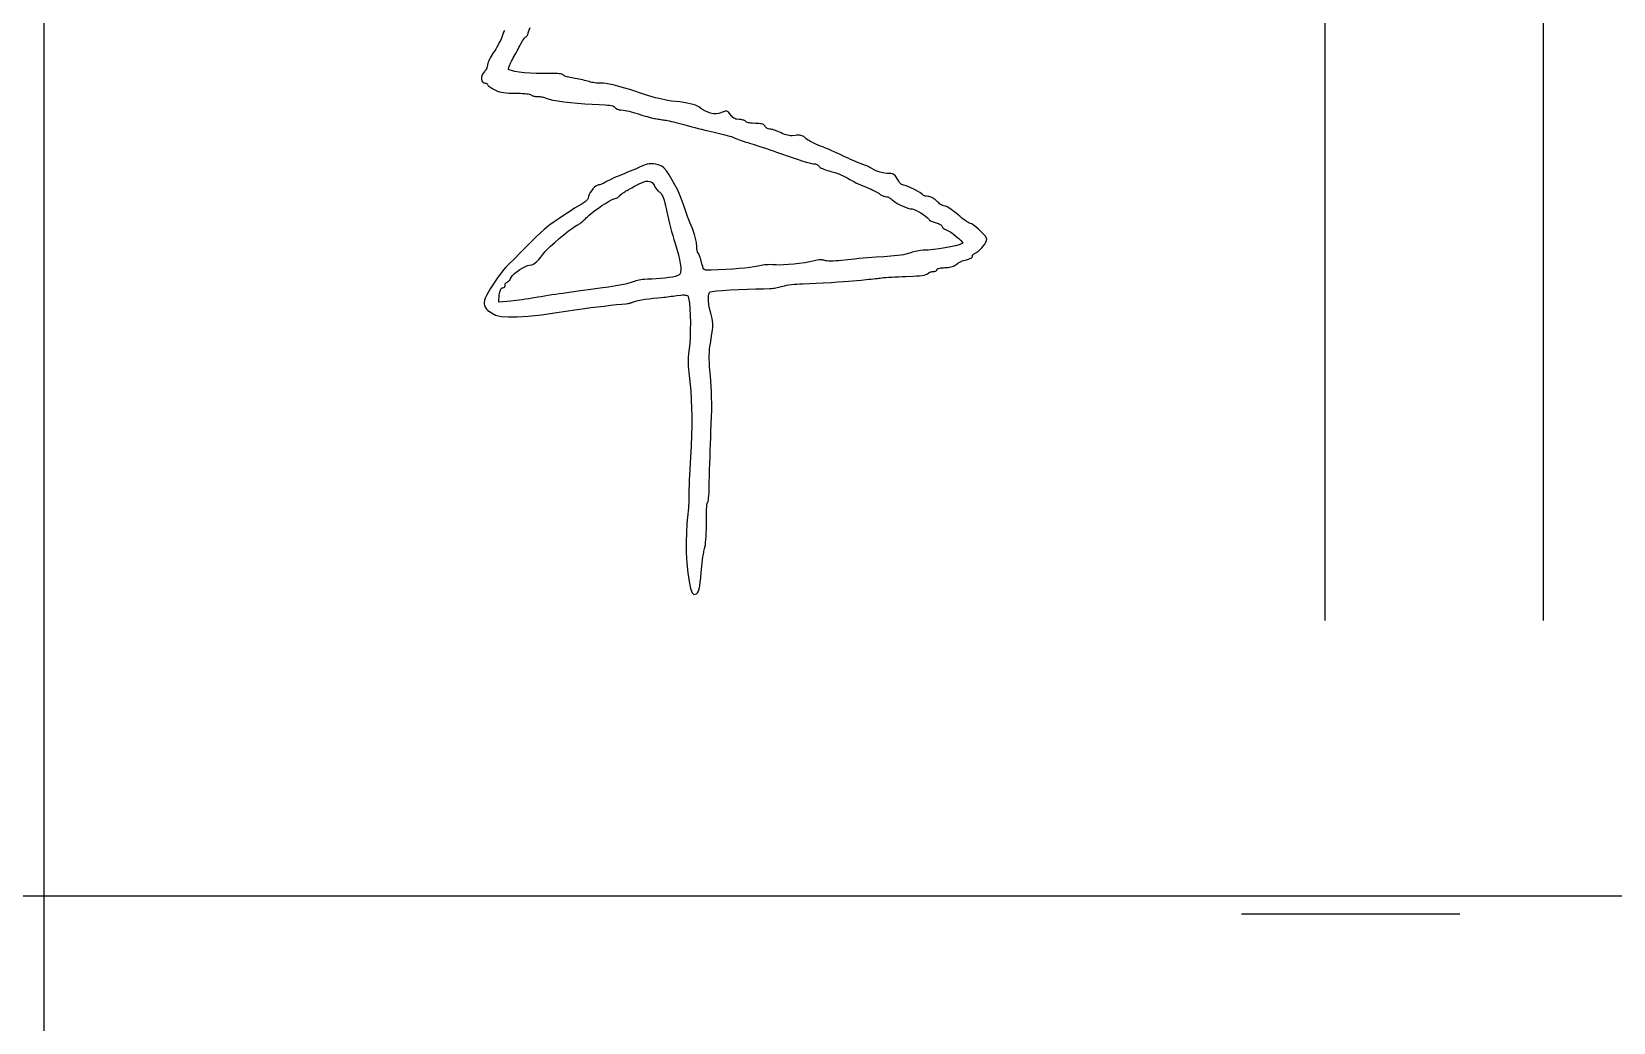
# Model space of a CAD drawing. Header units: inches. Extents: x 0.6 to 15.5, y 0.5 to 6.4.
# Drawn here: x 1.2919 to 1.7633, y 2.8044 to 3.0995 of the extents above; entities that cross this region are included whole.
import ezdxf

# ---------------------------------------------------------------- set-up
doc = ezdxf.new("R2010")
doc.units = ezdxf.units.IN
doc.header["$MEASUREMENT"] = 0
for name, color, linetype in [('BOARD_OUTLINE', 85, 'Continuous'), ('PARTS_BOTTOM', 12, 'Continuous'), ('PARTS_TOP', 111, 'Continuous'), ('SILK_BOTTOM', 85, 'Continuous'), ('SILK_TOP', 85, 'Continuous')]:
    doc.layers.add(name, color=color, linetype=linetype)

# ---------------------------------------------------------------- blocks, each defined once
blk = doc.blocks.new('Raspberry_Pi4B')
at = {"layer": 'BOARD_OUTLINE'}
blk.add_lwpolyline([(58.5, 3.5), (-20.5, 3.5, 0.414214), (-23.5, 0.5), (-23.5, -49.5, 0.414214), (-20.5, -52.5), (58.5, -52.5, 0.414214), (61.5, -49.5), (61.5, 0.5, 0.414214)], format="xyb", close=True, dxfattribs=at)
at = {"layer": 'PARTS_TOP'}
blk.add_lwpolyline([(-26.5, -30.07), (-26.5, -16.93), (-9, -16.93), (-9, -30.07), (-26.5, -30.07), (-26.5, -30.75), (-26.2, -30.75), (-26.2, -30.07)], dxfattribs=at)
at = {"layer": 'SILK_BOTTOM'}
for points in [[(-14.11, -18.95), (-14.11, -28.05)], [(-12.51, -18.95), (-12.51, -28.05)]]:
    blk.add_lwpolyline(points, dxfattribs=at)
at = {"layer": 'SILK_TOP'}
for points in [[(-20.1245, -23.7275), (-20.1304, -23.7409), (-20.1356, -23.7543), (-20.1472, -23.7839), (-20.1545, -23.8), (-20.1624, -23.8165), (-20.1708, -23.8329), (-20.1796, -23.8489), (-20.1885, -23.8642), (-20.1974, -23.8783), (-20.206, -23.891), (-20.2211, -23.9149), (-20.2279, -23.9269), (-20.234, -23.9386), (-20.2393, -23.9496), (-20.2436, -23.9598), (-20.2469, -23.9688), (-20.2489, -23.9765), (-20.2496, -23.9826), (-20.251, -23.9934), (-20.2526, -23.999), (-20.2547, -24.0045), (-20.2573, -24.0099), (-20.2603, -24.015), (-20.2636, -24.0198), (-20.2671, -24.024), (-20.2708, -24.0277), (-20.2854, -24.0474), (-20.2895, -24.0596), (-20.2916, -24.0722), (-20.2916, -24.0844), (-20.2895, -24.0953), (-20.2854, -24.1042), (-20.2791, -24.1101), (-20.2708, -24.1122), (-20.2636, -24.1128), (-20.2603, -24.1136), (-20.2573, -24.1146), (-20.2547, -24.1159), (-20.2526, -24.1174), (-20.251, -24.1192), (-20.25, -24.1213), (-20.2496, -24.1235), (-20.2465, -24.1288), (-20.2428, -24.1324), (-20.2379, -24.1365), (-20.2319, -24.1409), (-20.225, -24.1456), (-20.2174, -24.1505), (-20.2091, -24.1554), (-20.2004, -24.1601), (-20.175, -24.1715), (-20.1611, -24.1759), (-20.1462, -24.1794), (-20.1299, -24.1823), (-20.1119, -24.1844), (-20.092, -24.1858), (-20.0699, -24.1867), (-20.0454, -24.1869), (-20.0082, -24.1875), (-19.9911, -24.1883), (-19.9755, -24.1893), (-19.9617, -24.1906), (-19.95, -24.1921), (-19.9408, -24.1939), (-19.9345, -24.196), (-19.9314, -24.1982), (-19.926, -24.2026), (-19.9217, -24.2046), (-19.9165, -24.2064), (-19.9105, -24.2079), (-19.9039, -24.2092), (-19.8969, -24.2101), (-19.8896, -24.2107), (-19.8821, -24.2109), (-19.8653, -24.2119), (-19.8567, -24.213), (-19.8481, -24.2144), (-19.8398, -24.2162), (-19.8319, -24.2182), (-19.8247, -24.2204), (-19.8184, -24.2226), (-19.8131, -24.225), (-19.769, -24.237), (-19.7329, -24.2432), (-19.6896, -24.2494), (-19.6411, -24.2551), (-19.5891, -24.2603), (-19.5354, -24.2646), (-19.4818, -24.268), (-19.43, -24.2701), (-19.3864, -24.2724), (-19.3685, -24.274), (-19.3531, -24.2759), (-19.3403, -24.2781), (-19.3301, -24.2807), (-19.3224, -24.2838), (-19.3172, -24.2872), (-19.3145, -24.2912), (-19.3096, -24.2975), (-19.3057, -24.3004), (-19.3011, -24.3029), (-19.2958, -24.3051), (-19.29, -24.307), (-19.2839, -24.3084), (-19.2774, -24.3092), (-19.2709, -24.3095), (-19.2526, -24.3113), (-19.2402, -24.3135), (-19.2261, -24.3163), (-19.2108, -24.3198), (-19.1945, -24.3239), (-19.1777, -24.3286), (-19.1608, -24.3337), (-19.1441, -24.3391), (-19.1102, -24.3493), (-19.0935, -24.3542), (-19.0776, -24.3587), (-19.0627, -24.3628), (-19.0492, -24.3664), (-19.0374, -24.3693), (-19.0276, -24.3716), (-19.0202, -24.373), (-19.0063, -24.3752), (-18.9978, -24.3766), (-18.9886, -24.378), (-18.9789, -24.3795), (-18.9689, -24.3811), (-18.9589, -24.3827), (-18.9492, -24.3842), (-18.9399, -24.3856), (-18.9166, -24.3902), (-18.9016, -24.3936), (-18.8849, -24.3976), (-18.8669, -24.402), (-18.8482, -24.4068), (-18.8292, -24.4119), (-18.8103, -24.4171), (-18.7921, -24.4223), (-18.7508, -24.4335), (-18.7275, -24.4395), (-18.7033, -24.4456), (-18.6787, -24.4517), (-18.6543, -24.4577), (-18.6306, -24.4633), (-18.6083, -24.4685), (-18.5879, -24.473), (-18.5485, -24.4814), (-18.5289, -24.4861), (-18.5099, -24.491), (-18.4919, -24.4959), (-18.4755, -24.5008), (-18.4611, -24.5055), (-18.4491, -24.5099), (-18.44, -24.5139), (-18.4205, -24.5216), (-18.4086, -24.526), (-18.3957, -24.5307), (-18.3821, -24.5355), (-18.3681, -24.5403), (-18.3541, -24.545), (-18.3404, -24.5494), (-18.3273, -24.5534), (-18.2945, -24.5639), (-18.274, -24.5705), (-18.2516, -24.5777), (-18.2278, -24.5855), (-18.2032, -24.5935), (-18.1783, -24.6018), (-18.1538, -24.6101), (-18.1302, -24.6182), (-18.014, -24.6586), (-17.9712, -24.673), (-17.937, -24.6842), (-17.9102, -24.6924), (-17.8896, -24.6982), (-17.874, -24.7018), (-17.8621, -24.7036), (-17.8527, -24.7042), (-17.8438, -24.7053), (-17.8392, -24.7068), (-17.8347, -24.7087), (-17.8304, -24.711), (-17.8263, -24.7138), (-17.8228, -24.7168), (-17.8198, -24.7202), (-17.8175, -24.7239), (-17.8091, -24.7314), (-17.8018, -24.7356), (-17.7928, -24.74), (-17.7824, -24.7444), (-17.7708, -24.7488), (-17.7583, -24.7531), (-17.7451, -24.757), (-17.7316, -24.7605), (-17.703, -24.768), (-17.6881, -24.773), (-17.6732, -24.7784), (-17.6588, -24.7843), (-17.6451, -24.7904), (-17.6325, -24.7966), (-17.6214, -24.8026), (-17.6119, -24.8084), (-17.5913, -24.8206), (-17.578, -24.8277), (-17.5633, -24.8352), (-17.5476, -24.843), (-17.5313, -24.8507), (-17.5147, -24.8583), (-17.4982, -24.8654), (-17.4824, -24.8719), (-17.4516, -24.8847), (-17.4368, -24.8913), (-17.4228, -24.8979), (-17.4099, -24.9042), (-17.3984, -24.9102), (-17.3886, -24.9156), (-17.3808, -24.9202), (-17.3753, -24.924), (-17.3666, -24.9311), (-17.3614, -24.9341), (-17.3561, -24.9369), (-17.3506, -24.9392), (-17.3451, -24.9411), (-17.3398, -24.9426), (-17.3348, -24.9434), (-17.3303, -24.9437), (-17.3205, -24.9453), (-17.315, -24.9472), (-17.3091, -24.9497), (-17.3031, -24.9527), (-17.2972, -24.9563), (-17.2914, -24.9602), (-17.286, -24.9645), (-17.281, -24.9691), (-17.2557, -24.9885), (-17.2393, -24.9982), (-17.2214, -25.0074), (-17.2028, -25.0158), (-17.1842, -25.0232), (-17.1663, -25.0291), (-17.15, -25.0333), (-17.1359, -25.0354), (-17.1093, -25.0448), (-17.0915, -25.054), (-17.0726, -25.0649), (-17.054, -25.0767), (-17.0371, -25.0886), (-17.0233, -25.0996), (-17.014, -25.1089), (-17.0106, -25.1157), (-17.0078, -25.1191), (-17.0046, -25.1211), (-17.0003, -25.1232), (-16.995, -25.1254), (-16.9889, -25.1277), (-16.9821, -25.1299), (-16.9747, -25.132), (-16.9669, -25.134), (-16.9514, -25.1387), (-16.9441, -25.1417), (-16.9373, -25.145), (-16.9312, -25.1485), (-16.9259, -25.1522), (-16.9216, -25.156), (-16.9183, -25.1598), (-16.9162, -25.1636), (-16.9128, -25.1706), (-16.9108, -25.1737), (-16.9086, -25.1765), (-16.9062, -25.1788), (-16.9038, -25.1807), (-16.9013, -25.1821), (-16.8989, -25.183), (-16.8965, -25.1833), (-16.8707, -25.1944), (-16.8522, -25.2062), (-16.832, -25.2207), (-16.8119, -25.2364), (-16.7934, -25.252), (-16.7782, -25.2664), (-16.7679, -25.2782), (-16.7641, -25.2862), (-16.7897, -25.2989), (-16.8181, -25.3063), (-16.8536, -25.3139), (-16.8938, -25.3211), (-16.9365, -25.3277), (-16.979, -25.333), (-17.0191, -25.3367), (-17.0542, -25.3384), (-17.0751, -25.3397), (-17.0868, -25.3413), (-17.0988, -25.3435), (-17.111, -25.346), (-17.1231, -25.349), (-17.1347, -25.3523), (-17.1457, -25.3558), (-17.1556, -25.3595), (-17.1813, -25.3669), (-17.1992, -25.3705), (-17.2197, -25.3738), (-17.2423, -25.3768), (-17.2665, -25.3795), (-17.2917, -25.3818), (-17.3174, -25.3836), (-17.3429, -25.3849), (-17.3996, -25.3885), (-17.4306, -25.3908), (-17.4624, -25.3934), (-17.4941, -25.3962), (-17.5252, -25.3992), (-17.5547, -25.4023), (-17.582, -25.4055), (-17.6063, -25.4088), (-17.6523, -25.4136), (-17.6746, -25.4153), (-17.6957, -25.4165), (-17.7153, -25.4172), (-17.7328, -25.4174), (-17.7478, -25.417), (-17.7598, -25.416), (-17.7682, -25.4145), (-17.7824, -25.4112), (-17.7893, -25.4099), (-17.7959, -25.4089), (-17.8021, -25.4082), (-17.8078, -25.4078), (-17.8128, -25.4078), (-17.817, -25.4081), (-17.8203, -25.4088), (-17.8848, -25.4232), (-17.9233, -25.4296), (-17.9636, -25.4352), (-18.004, -25.4399), (-18.0427, -25.4435), (-18.0781, -25.4457), (-18.1083, -25.4464), (-18.1316, -25.4455), (-18.1589, -25.4437), (-18.1736, -25.4435), (-18.1883, -25.4438), (-18.2029, -25.4445), (-18.2168, -25.4456), (-18.2298, -25.4471), (-18.2414, -25.4489), (-18.2513, -25.4511), (-18.2941, -25.4597), (-18.3256, -25.4639), (-18.3627, -25.468), (-18.4048, -25.4719), (-18.4512, -25.4754), (-18.5011, -25.4786), (-18.554, -25.4813), (-18.609, -25.4835), (-18.6384, -25.4842), (-18.6485, -25.483), (-18.6563, -25.4802), (-18.6623, -25.4754), (-18.6671, -25.4681), (-18.6712, -25.4579), (-18.6751, -25.4444), (-18.6794, -25.4272), (-18.6852, -25.406), (-18.6882, -25.3961), (-18.6911, -25.3869), (-18.6941, -25.3785), (-18.6969, -25.3713), (-18.6997, -25.3653), (-18.7023, -25.3609), (-18.7047, -25.3581), (-18.7083, -25.3522), (-18.7098, -25.348), (-18.7112, -25.343), (-18.7123, -25.3375), (-18.7133, -25.3316), (-18.714, -25.3254), (-18.7145, -25.3192), (-18.7146, -25.313), (-18.7176, -25.2812), (-18.7212, -25.2625), (-18.726, -25.2424), (-18.732, -25.2213), (-18.739, -25.1995), (-18.747, -25.1775), (-18.7558, -25.1555), (-18.7653, -25.134), (-18.7737, -25.1149), (-18.7784, -25.1028), (-18.7833, -25.0895), (-18.7882, -25.0754), (-18.7931, -25.0609), (-18.7977, -25.0463), (-18.8021, -25.0321), (-18.8061, -25.0184), (-18.8354, -24.9402), (-18.8544, -24.8985), (-18.8751, -24.8574), (-18.8964, -24.8188), (-18.9175, -24.7842), (-18.9373, -24.7554), (-18.955, -24.7343), (-18.9695, -24.7225), (-18.9986, -24.7111), (-19.0146, -24.7075), (-19.0311, -24.7054), (-19.0476, -24.7047), (-19.0638, -24.7055), (-19.0792, -24.7077), (-19.0935, -24.7115), (-19.1061, -24.7168), (-19.1213, -24.7242), (-19.1334, -24.7296), (-19.1479, -24.7359), (-19.1644, -24.743), (-19.1826, -24.7506), (-19.2019, -24.7585), (-19.2221, -24.7666), (-19.2427, -24.7746), (-19.2837, -24.7917), (-19.3033, -24.8002), (-19.3218, -24.8084), (-19.3388, -24.8161), (-19.3539, -24.8233), (-19.3667, -24.8296), (-19.3767, -24.8351), (-19.3835, -24.8395), (-19.3947, -24.8465), (-19.4008, -24.8496), (-19.4069, -24.8523), (-19.413, -24.8547), (-19.4189, -24.8566), (-19.4245, -24.858), (-19.4297, -24.8589), (-19.4342, -24.8592), (-19.4533, -24.8675), (-19.4643, -24.8768), (-19.4753, -24.8885), (-19.4859, -24.9017), (-19.4953, -24.9158), (-19.5029, -24.9299), (-19.5081, -24.9432), (-19.5103, -24.955), (-19.5131, -24.9621), (-19.5163, -24.9666), (-19.5207, -24.9715), (-19.5261, -24.9767), (-19.5324, -24.982), (-19.5394, -24.9873), (-19.5471, -24.9924), (-19.5554, -24.9973), (-19.6103, -25.0299), (-19.6461, -25.0528), (-19.6844, -25.0781), (-19.7229, -25.1043), (-19.7594, -25.1297), (-19.7916, -25.1528), (-19.8173, -25.1722), (-19.8342, -25.1862), (-19.8893, -25.2383), (-19.9277, -25.2759), (-19.9696, -25.3173), (-20.0119, -25.3596), (-20.0519, -25.3999), (-20.0866, -25.4352), (-20.1131, -25.4626), (-20.1285, -25.4793), (-20.1705, -25.5337), (-20.1911, -25.5628), (-20.2106, -25.592), (-20.2284, -25.6203), (-20.2439, -25.6466), (-20.2565, -25.6702), (-20.2657, -25.6899), (-20.2708, -25.7048), (-20.2733, -25.7231), (-20.273, -25.7314), (-20.2716, -25.7393), (-20.269, -25.7471), (-20.2652, -25.7548), (-20.2603, -25.7627), (-20.2542, -25.7708), (-20.2468, -25.7795), (-20.1909, -25.8129), (-20.149, -25.8222), (-20.0959, -25.8266), (-20.03, -25.826), (-19.9498, -25.8204), (-19.8539, -25.8099), (-19.7408, -25.7944), (-19.6089, -25.7739), (-19.5371, -25.7639), (-19.4918, -25.7581), (-19.4433, -25.7523), (-19.394, -25.7465), (-19.3462, -25.7412), (-19.3023, -25.7365), (-19.2647, -25.7327), (-19.2357, -25.7302), (-19.2223, -25.7287), (-19.2157, -25.7276), (-19.2093, -25.7263), (-19.2033, -25.7249), (-19.1979, -25.7234), (-19.1932, -25.7219), (-19.1893, -25.7203), (-19.1864, -25.7189), (-19.1635, -25.7111), (-19.1435, -25.7066), (-19.1194, -25.702), (-19.0922, -25.6974), (-19.0631, -25.6931), (-19.0331, -25.6892), (-19.0034, -25.686), (-18.9751, -25.6837), (-18.9556, -25.682), (-18.9437, -25.6806), (-18.9307, -25.6791), (-18.917, -25.6773), (-18.9028, -25.6754), (-18.8886, -25.6734), (-18.8746, -25.6715), (-18.8611, -25.6696), (-18.8309, -25.6661), (-18.8186, -25.6654), (-18.8079, -25.6654), (-18.7988, -25.6661), (-18.7914, -25.6676), (-18.7855, -25.6698), (-18.781, -25.6728), (-18.778, -25.6766), (-18.7679, -25.7248), (-18.7646, -25.7662), (-18.7624, -25.815), (-18.7615, -25.868), (-18.7618, -25.9219), (-18.7635, -25.9738), (-18.7665, -26.0204), (-18.7709, -26.0585), (-18.7755, -26.1005), (-18.7769, -26.1219), (-18.7777, -26.1436), (-18.7778, -26.1656), (-18.7772, -26.1878), (-18.7759, -26.2102), (-18.7738, -26.2329), (-18.7709, -26.2558), (-18.7588, -26.3715), (-18.7549, -26.4311), (-18.7525, -26.4927), (-18.7514, -26.557), (-18.7517, -26.6246), (-18.7535, -26.6961), (-18.7566, -26.7721), (-18.7611, -26.8534), (-18.7655, -26.941), (-18.7675, -26.983), (-18.7693, -27.0227), (-18.7708, -27.0592), (-18.772, -27.0916), (-18.773, -27.1192), (-18.7736, -27.1411), (-18.7738, -27.1564), (-18.7738, -27.1861), (-18.7745, -27.2049), (-18.7757, -27.2255), (-18.7772, -27.2476), (-18.7791, -27.2705), (-18.7813, -27.2939), (-18.7837, -27.3171), (-18.7864, -27.3396), (-18.7931, -27.4765), (-18.7914, -27.5531), (-18.787, -27.6296), (-18.7801, -27.7016), (-18.7711, -27.765), (-18.7605, -27.8156), (-18.7486, -27.849), (-18.7357, -27.8611), (-18.7163, -27.8553), (-18.7087, -27.8473), (-18.7023, -27.8353), (-18.6969, -27.8188), (-18.6923, -27.7974), (-18.6885, -27.7706), (-18.6852, -27.738), (-18.6822, -27.699), (-18.6777, -27.652), (-18.675, -27.6286), (-18.6721, -27.606), (-18.6691, -27.5846), (-18.6659, -27.5651), (-18.6628, -27.5479), (-18.6598, -27.5337), (-18.6569, -27.5229), (-18.6517, -27.4968), (-18.6495, -27.4784), (-18.6476, -27.4573), (-18.6461, -27.4339), (-18.645, -27.409), (-18.6442, -27.3829), (-18.644, -27.3563), (-18.6442, -27.3298), (-18.6443, -27.2791), (-18.6438, -27.2564), (-18.643, -27.2362), (-18.6418, -27.2187), (-18.6403, -27.2044), (-18.6386, -27.1937), (-18.6366, -27.1869), (-18.6343, -27.1846), (-18.6306, -27.176), (-18.6289, -27.1658), (-18.6273, -27.1522), (-18.6259, -27.1356), (-18.6247, -27.1165), (-18.6238, -27.0953), (-18.6233, -27.0723), (-18.6231, -27.0479), (-18.6215, -26.9842), (-18.6204, -26.9444), (-18.6191, -26.9007), (-18.6175, -26.8542), (-18.6159, -26.8061), (-18.6141, -26.7575), (-18.6123, -26.7095), (-18.6104, -26.6631), (-18.6062, -26.5578), (-18.6052, -26.5086), (-18.605, -26.4617), (-18.6054, -26.417), (-18.6066, -26.3747), (-18.6086, -26.3347), (-18.6112, -26.2969), (-18.6146, -26.2615), (-18.6205, -26.1922), (-18.6221, -26.1621), (-18.623, -26.1345), (-18.623, -26.1092), (-18.6221, -26.0856), (-18.6205, -26.0634), (-18.618, -26.0423), (-18.6146, -26.0219), (-18.6029, -25.9513), (-18.5995, -25.9231), (-18.5977, -25.8984), (-18.5974, -25.8764), (-18.5988, -25.8562), (-18.6016, -25.837), (-18.606, -25.8178), (-18.6118, -25.7978), (-18.6231, -25.754), (-18.6267, -25.7319), (-18.6287, -25.7107), (-18.6293, -25.6909), (-18.6284, -25.6735), (-18.6259, -25.6589), (-18.6218, -25.648), (-18.616, -25.6414), (-18.5707, -25.6357), (-18.5251, -25.6324), (-18.4693, -25.6291), (-18.4075, -25.6259), (-18.3437, -25.6231), (-18.2817, -25.6209), (-18.2256, -25.6194), (-18.1795, -25.6188), (-18.1639, -25.6178), (-18.1547, -25.6167), (-18.1449, -25.6151), (-18.1347, -25.6133), (-18.1244, -25.6111), (-18.1141, -25.6087), (-18.1043, -25.6061), (-18.095, -25.6033), (-18.0713, -25.5976), (-18.0557, -25.5948), (-18.0384, -25.5921), (-18.0196, -25.5896), (-17.9999, -25.5875), (-17.9798, -25.5857), (-17.9597, -25.5844), (-17.94, -25.5836), (-17.7885, -25.5762), (-17.7301, -25.5732), (-17.681, -25.5705), (-17.6392, -25.5679), (-17.6031, -25.5653), (-17.5708, -25.5627), (-17.5405, -25.5599), (-17.5105, -25.5568), (-17.4732, -25.5529), (-17.4546, -25.5509), (-17.4366, -25.549), (-17.4196, -25.5471), (-17.404, -25.5453), (-17.3902, -25.5438), (-17.3786, -25.5424), (-17.3697, -25.5413), (-17.3456, -25.5385), (-17.3283, -25.5371), (-17.3082, -25.5358), (-17.2856, -25.5345), (-17.2613, -25.5333), (-17.2356, -25.5321), (-17.2092, -25.531), (-17.1824, -25.53), (-17.128, -25.5281), (-17.1041, -25.5265), (-17.0828, -25.5245), (-17.0641, -25.5221), (-17.0484, -25.5195), (-17.036, -25.5166), (-17.0271, -25.5135), (-17.0218, -25.5103), (-17.0142, -25.5042), (-17.0096, -25.5015), (-17.0048, -25.4992), (-16.9998, -25.4972), (-16.9946, -25.4956), (-16.9895, -25.4944), (-16.9844, -25.4936), (-16.9796, -25.4934), (-16.9707, -25.4926), (-16.9668, -25.4916), (-16.9632, -25.4903), (-16.9602, -25.4887), (-16.9577, -25.4867), (-16.9558, -25.4845), (-16.9547, -25.482), (-16.9542, -25.4793), (-16.9505, -25.4747), (-16.9461, -25.4725), (-16.9402, -25.4705), (-16.9331, -25.4688), (-16.9248, -25.4673), (-16.9156, -25.4662), (-16.9057, -25.4655), (-16.8951, -25.4652), (-16.8726, -25.4638), (-16.8617, -25.4622), (-16.8512, -25.46), (-16.8413, -25.4573), (-16.8323, -25.4541), (-16.8243, -25.4506), (-16.8175, -25.4468), (-16.812, -25.4427), (-16.8027, -25.4351), (-16.7976, -25.4313), (-16.7923, -25.4278), (-16.787, -25.4245), (-16.7819, -25.4216), (-16.7769, -25.4191), (-16.7724, -25.4172), (-16.7684, -25.4159), (-16.7361, -25.4075), (-16.7233, -25.4033), (-16.7128, -25.3992), (-16.7044, -25.3952), (-16.6984, -25.3913), (-16.6945, -25.3876), (-16.693, -25.384), (-16.6937, -25.3806), (-16.6945, -25.3758), (-16.6936, -25.3733), (-16.6917, -25.3708), (-16.6892, -25.3683), (-16.6859, -25.3659), (-16.682, -25.3636), (-16.6775, -25.3615), (-16.6726, -25.3595), (-16.6506, -25.346), (-16.6382, -25.3347), (-16.6258, -25.3213), (-16.6141, -25.3069), (-16.6037, -25.2923), (-16.5955, -25.2782), (-16.5901, -25.2656), (-16.5881, -25.2552), (-16.6008, -25.2328), (-16.6145, -25.2168), (-16.6312, -25.1995), (-16.6494, -25.1822), (-16.6678, -25.1663), (-16.6848, -25.1532), (-16.6991, -25.1443), (-16.7092, -25.1411), (-16.72, -25.1371), (-16.7282, -25.1324), (-16.7379, -25.1262), (-16.7488, -25.1186), (-16.7606, -25.1097), (-16.7732, -25.0998), (-16.7862, -25.0891), (-16.7993, -25.0776), (-16.8259, -25.0554), (-16.8389, -25.0455), (-16.8514, -25.0367), (-16.8632, -25.0291), (-16.8738, -25.0228), (-16.8831, -25.0182), (-16.8908, -25.0152), (-16.8965, -25.0142), (-16.9068, -25.012), (-16.913, -25.0095), (-16.9198, -25.006), (-16.9268, -25.0018), (-16.934, -24.9969), (-16.941, -24.9914), (-16.9479, -24.9854), (-16.9542, -24.979), (-16.9679, -24.9666), (-16.9754, -24.9611), (-16.9832, -24.9562), (-16.9911, -24.9519), (-16.9988, -24.9485), (-17.0061, -24.9459), (-17.013, -24.9443), (-17.019, -24.9437), (-17.0311, -24.9428), (-17.0368, -24.9417), (-17.0422, -24.9402), (-17.0471, -24.9384), (-17.0515, -24.9364), (-17.0551, -24.9343), (-17.058, -24.932), (-17.0599, -24.9297), (-17.0797, -24.9145), (-17.0972, -24.9045), (-17.1176, -24.8939), (-17.1392, -24.8835), (-17.1605, -24.874), (-17.1799, -24.8663), (-17.1957, -24.8611), (-17.2063, -24.8592), (-17.2129, -24.8566), (-17.2168, -24.8535), (-17.2209, -24.8494), (-17.2252, -24.8444), (-17.2297, -24.8385), (-17.2342, -24.8319), (-17.2386, -24.8247), (-17.2429, -24.8169), (-17.2547, -24.7974), (-17.2607, -24.7903), (-17.2672, -24.7848), (-17.2745, -24.7807), (-17.2829, -24.7778), (-17.2927, -24.7759), (-17.3041, -24.7749), (-17.3176, -24.7746), (-17.3383, -24.773), (-17.3496, -24.7711), (-17.3612, -24.7686), (-17.3728, -24.7654), (-17.3841, -24.7617), (-17.3949, -24.7575), (-17.4047, -24.7528), (-17.4133, -24.7478), (-17.4305, -24.7382), (-17.4397, -24.7333), (-17.449, -24.7286), (-17.4583, -24.7242), (-17.4673, -24.7201), (-17.4758, -24.7165), (-17.4837, -24.7135), (-17.4908, -24.7112), (-17.5086, -24.7053), (-17.5211, -24.7003), (-17.5355, -24.6943), (-17.5514, -24.6874), (-17.5685, -24.6798), (-17.5864, -24.6717), (-17.6048, -24.6633), (-17.6232, -24.6548), (-17.6625, -24.636), (-17.6841, -24.6262), (-17.7063, -24.6163), (-17.7284, -24.6067), (-17.75, -24.5975), (-17.7706, -24.5889), (-17.7895, -24.5812), (-17.8063, -24.5745), (-17.8374, -24.562), (-17.8526, -24.5551), (-17.8671, -24.5481), (-17.8806, -24.541), (-17.8927, -24.5342), (-17.9031, -24.5277), (-17.9115, -24.5218), (-17.9175, -24.5167), (-17.9307, -24.5056), (-17.9375, -24.5016), (-17.9448, -24.4985), (-17.9527, -24.4964), (-17.9613, -24.4952), (-17.9709, -24.4949), (-17.9816, -24.4955), (-17.9936, -24.497), (-18.0158, -24.4991), (-18.0268, -24.4988), (-18.0378, -24.4977), (-18.049, -24.4957), (-18.0603, -24.4928), (-18.072, -24.489), (-18.0839, -24.4843), (-18.0964, -24.4787), (-18.1168, -24.4689), (-18.1272, -24.4645), (-18.1375, -24.4605), (-18.1473, -24.4571), (-18.1566, -24.4543), (-18.1649, -24.4522), (-18.1721, -24.4509), (-18.178, -24.4505), (-18.1875, -24.4491), (-18.1922, -24.4475), (-18.1967, -24.4454), (-18.2009, -24.4428), (-18.2048, -24.4398), (-18.2082, -24.4365), (-18.211, -24.433), (-18.2133, -24.4293), (-18.2195, -24.421), (-18.2246, -24.4176), (-18.231, -24.4147), (-18.2388, -24.4124), (-18.2479, -24.4105), (-18.2584, -24.4092), (-18.2703, -24.4085), (-18.2837, -24.4082), (-18.3064, -24.4074), (-18.317, -24.4064), (-18.3267, -24.4051), (-18.3354, -24.4035), (-18.3428, -24.4015), (-18.3488, -24.3993), (-18.3531, -24.3968), (-18.3555, -24.3941), (-18.3608, -24.3895), (-18.3651, -24.3873), (-18.3702, -24.3853), (-18.3761, -24.3836), (-18.3825, -24.3821), (-18.3893, -24.381), (-18.3963, -24.3803), (-18.4034, -24.38), (-18.4209, -24.3783), (-18.4289, -24.3762), (-18.4363, -24.3732), (-18.4432, -24.3693), (-18.4497, -24.3646), (-18.4557, -24.3589), (-18.4614, -24.3523), (-18.4667, -24.3448), (-18.4785, -24.3289), (-18.4836, -24.3236), (-18.4886, -24.3201), (-18.4935, -24.3181), (-18.4987, -24.3175), (-18.5042, -24.3183), (-18.5104, -24.3204), (-18.5174, -24.3236), (-18.5536, -24.3364), (-18.5727, -24.3382), (-18.5925, -24.3371), (-18.6129, -24.333), (-18.634, -24.3259), (-18.6556, -24.3159), (-18.6778, -24.3029), (-18.7005, -24.287), (-18.7242, -24.2751), (-18.7414, -24.2695), (-18.7617, -24.2641), (-18.7848, -24.2592), (-18.8104, -24.2547), (-18.8382, -24.2508), (-18.8678, -24.2474), (-18.8991, -24.2447), (-18.9293, -24.2405), (-18.9487, -24.2367), (-18.9701, -24.232), (-18.9931, -24.2265), (-19.0171, -24.2203), (-19.0414, -24.2134), (-19.0657, -24.206), (-19.0892, -24.1982), (-19.2054, -24.1611), (-19.2528, -24.1468), (-19.2937, -24.1353), (-19.3286, -24.1264), (-19.3579, -24.1199), (-19.3822, -24.1157), (-19.4018, -24.1137), (-19.4173, -24.1136), (-19.4331, -24.1143), (-19.4424, -24.1138), (-19.4525, -24.1129), (-19.4629, -24.1115), (-19.4735, -24.1097), (-19.4839, -24.1075), (-19.4939, -24.1051), (-19.5032, -24.1024), (-19.5244, -24.0964), (-19.5369, -24.0933), (-19.5504, -24.0902), (-19.5643, -24.0871), (-19.5785, -24.0842), (-19.5925, -24.0815), (-19.606, -24.0791), (-19.6187, -24.077), (-19.6424, -24.0732), (-19.6535, -24.0708), (-19.6637, -24.068), (-19.6728, -24.0651), (-19.6807, -24.0621), (-19.6871, -24.059), (-19.6919, -24.0559), (-19.6948, -24.053), (-19.7039, -24.0481), (-19.7123, -24.0461), (-19.723, -24.0445), (-19.7357, -24.0433), (-19.7505, -24.0426), (-19.767, -24.0423), (-19.7851, -24.0425), (-19.8046, -24.0432), (-19.8923, -24.0434), (-19.9362, -24.0412), (-19.9778, -24.0378), (-20.0155, -24.0332), (-20.0477, -24.0277), (-20.0727, -24.0216), (-20.089, -24.0149), (-20.0947, -24.0079), (-20.0926, -23.9986), (-20.09, -23.9915), (-20.0865, -23.9831), (-20.0823, -23.9736), (-20.0774, -23.9633), (-20.0719, -23.9522), (-20.0659, -23.9407), (-20.0595, -23.929), (-20.0463, -23.9039), (-20.0392, -23.8905), (-20.0321, -23.8771), (-20.025, -23.864), (-20.0183, -23.8514), (-20.0121, -23.8398), (-20.0065, -23.8294), (-20.0018, -23.8205), (-19.9923, -23.8044), (-19.9876, -23.7972), (-19.9832, -23.7907), (-19.9789, -23.785), (-19.9751, -23.7804), (-19.9717, -23.7769), (-19.9688, -23.7747), (-19.9666, -23.774), (-19.9625, -23.7716), (-19.9603, -23.7689), (-19.958, -23.7652), (-19.9558, -23.7607), (-19.9536, -23.7556), (-19.9516, -23.7499), (-19.9498, -23.7438), (-19.9483, -23.7373), (-19.9356, -23.7057)], [(-14.72, -30.2), (-13.12, -30.2)]]:
    blk.add_lwpolyline(points, dxfattribs=at)
blk.add_lwpolyline([(-18.8442, -25.5188), (-18.8709, -25.5291), (-18.8928, -25.534), (-18.9189, -25.5385), (-18.9482, -25.5425), (-18.9796, -25.5458), (-19.0119, -25.5482), (-19.0441, -25.5496), (-19.0751, -25.5498), (-19.0986, -25.551), (-19.1113, -25.5524), (-19.1242, -25.5543), (-19.1369, -25.5566), (-19.1493, -25.5594), (-19.1609, -25.5625), (-19.1715, -25.5658), (-19.1807, -25.5695), (-19.2278, -25.5829), (-19.2639, -25.5905), (-19.3083, -25.5987), (-19.3609, -25.6074), (-19.4215, -25.6166), (-19.4902, -25.6263), (-19.5667, -25.6364), (-19.6511, -25.647), (-19.6974, -25.6536), (-19.7233, -25.6574), (-19.7502, -25.6615), (-19.7774, -25.6657), (-19.8043, -25.67), (-19.8302, -25.6742), (-19.8544, -25.6783), (-19.8764, -25.6822), (-19.9212, -25.6899), (-19.9452, -25.6936), (-19.9697, -25.6972), (-19.994, -25.7006), (-20.0175, -25.7037), (-20.0397, -25.7065), (-20.06, -25.7087), (-20.0778, -25.7104), (-20.1666, -25.7175), (-20.1623, -25.6653), (-20.1589, -25.6451), (-20.1567, -25.6368), (-20.1542, -25.6297), (-20.1514, -25.6238), (-20.1482, -25.6192), (-20.1448, -25.6159), (-20.141, -25.6139), (-20.137, -25.6132), (-20.13, -25.6114), (-20.127, -25.61), (-20.1244, -25.6082), (-20.1223, -25.6061), (-20.1207, -25.6037), (-20.1198, -25.601), (-20.1195, -25.598), (-20.1201, -25.5949), (-20.1196, -25.5882), (-20.1185, -25.5848), (-20.1167, -25.5816), (-20.1145, -25.5786), (-20.1118, -25.5758), (-20.1088, -25.5733), (-20.1054, -25.5712), (-20.1018, -25.5695), (-20.0946, -25.5652), (-20.0913, -25.5626), (-20.0883, -25.5598), (-20.0857, -25.5569), (-20.0836, -25.5538), (-20.082, -25.5507), (-20.081, -25.5474), (-20.0806, -25.5441), (-20.0657, -25.5225), (-20.0502, -25.5083), (-20.0313, -25.4935), (-20.0107, -25.4791), (-19.99, -25.4662), (-19.9707, -25.4561), (-19.9544, -25.4497), (-19.9426, -25.4483), (-19.9235, -25.4452), (-19.9123, -25.4393), (-19.9001, -25.4306), (-19.887, -25.4192), (-19.8729, -25.4052), (-19.858, -25.3886), (-19.8423, -25.3696), (-19.8257, -25.3482), (-19.786, -25.3079), (-19.7558, -25.2806), (-19.7221, -25.2515), (-19.6876, -25.2227), (-19.6549, -25.1964), (-19.6265, -25.175), (-19.6051, -25.1605), (-19.5934, -25.1551), (-19.5885, -25.1538), (-19.5853, -25.1522), (-19.5817, -25.15), (-19.5779, -25.1475), (-19.5738, -25.1445), (-19.5695, -25.1412), (-19.5653, -25.1377), (-19.561, -25.134), (-19.5509, -25.125), (-19.5448, -25.1195), (-19.5382, -25.1137), (-19.5313, -25.1074), (-19.5242, -25.101), (-19.517, -25.0945), (-19.51, -25.0881), (-19.5032, -25.0819), (-19.4612, -25.0475), (-19.4361, -25.029), (-19.4101, -25.011), (-19.3844, -24.9942), (-19.3605, -24.9797), (-19.3398, -24.9681), (-19.3235, -24.9606), (-19.3131, -24.9578), (-19.3059, -24.9566), (-19.3019, -24.9552), (-19.2978, -24.9533), (-19.2937, -24.951), (-19.2897, -24.9482), (-19.2859, -24.9451), (-19.2824, -24.9418), (-19.2793, -24.9381), (-19.2705, -24.9295), (-19.2645, -24.9246), (-19.2578, -24.9194), (-19.2504, -24.9141), (-19.2425, -24.9089), (-19.2343, -24.9037), (-19.2258, -24.8989), (-19.2174, -24.8944), (-19.1993, -24.8851), (-19.1897, -24.88), (-19.1703, -24.8694), (-19.161, -24.8642), (-19.1523, -24.8593), (-19.1442, -24.8548), (-19.1371, -24.8507), (-19.1025, -24.836), (-19.0869, -24.8325), (-19.0726, -24.8314), (-19.0597, -24.833), (-19.0483, -24.8371), (-19.0386, -24.8437), (-19.0306, -24.853), (-19.0244, -24.8648), (-19.0184, -24.8774), (-19.0146, -24.8838), (-19.0103, -24.89), (-19.0057, -24.8959), (-19.001, -24.9013), (-18.9961, -24.906), (-18.9912, -24.9098), (-18.9864, -24.9127), (-18.9761, -24.923), (-18.9711, -24.9307), (-18.9661, -24.9402), (-18.9613, -24.9512), (-18.9567, -24.9638), (-18.9522, -24.9778), (-18.9481, -24.9932), (-18.9442, -25.01), (-18.9298, -25.0783), (-18.9225, -25.1105), (-18.9149, -25.1417), (-18.9072, -25.172), (-18.8992, -25.2017), (-18.891, -25.2309), (-18.8825, -25.26), (-18.8737, -25.289), (-18.8491, -25.3724), (-18.8407, -25.4065), (-18.835, -25.4359), (-18.8318, -25.4607), (-18.8312, -25.4811), (-18.8331, -25.4975), (-18.8374, -25.51)], close=True, dxfattribs=at)

msp = doc.modelspace()

# ---------------------------------------------------------------- block references
at = {"layer": 'PARTS_BOTTOM', "xscale": 0.04064798933821573, "yscale": 0.04064798933821573, "zscale": 0.04064798933821573}
msp.add_blockref('Raspberry_Pi4B', (2.25084, 4.06434), dxfattribs=at)

doc.saveas('drawing.dxf')
